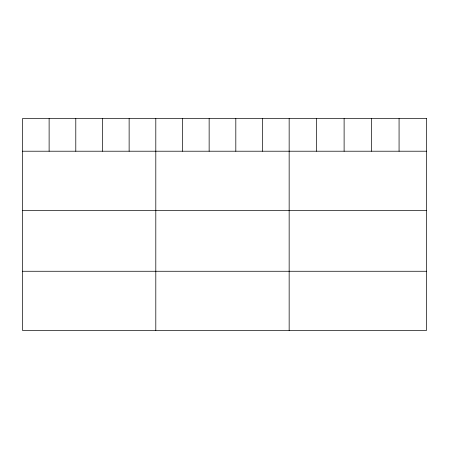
<?xml version="1.0" encoding="UTF-8"?>
<svg xmlns="http://www.w3.org/2000/svg" width="449" height="449" viewBox="0 0 449 449"><rect width="100%" height="100%" fill="white"/><g stroke="black" fill="none" stroke-linecap="round" stroke-linejoin="round"><path stroke-width="0.67" d="M22.45 151.212L426.55 151.212M22.45 210.345L426.55 210.345M22.45 271.263L426.55 271.263M399.071 118.609L399.071 151.212M371.592 118.609L371.592 151.212M344.114 118.609L344.114 151.212M316.635 118.609L316.635 151.212M289.156 118.609L289.156 330.391M262.485 118.609L262.485 151.212M235.815 118.609L235.815 151.212M209.144 118.609L209.144 151.212M182.474 118.609L182.474 151.212M155.803 118.609L155.803 330.391M129.132 118.609L129.132 151.212M102.462 118.609L102.462 151.212M75.791 118.609L75.791 151.212M49.121 118.609L49.121 151.212M426.55 118.609L22.45 118.609L22.45 330.391L426.55 330.391L426.55 118.609"/></g></svg>
